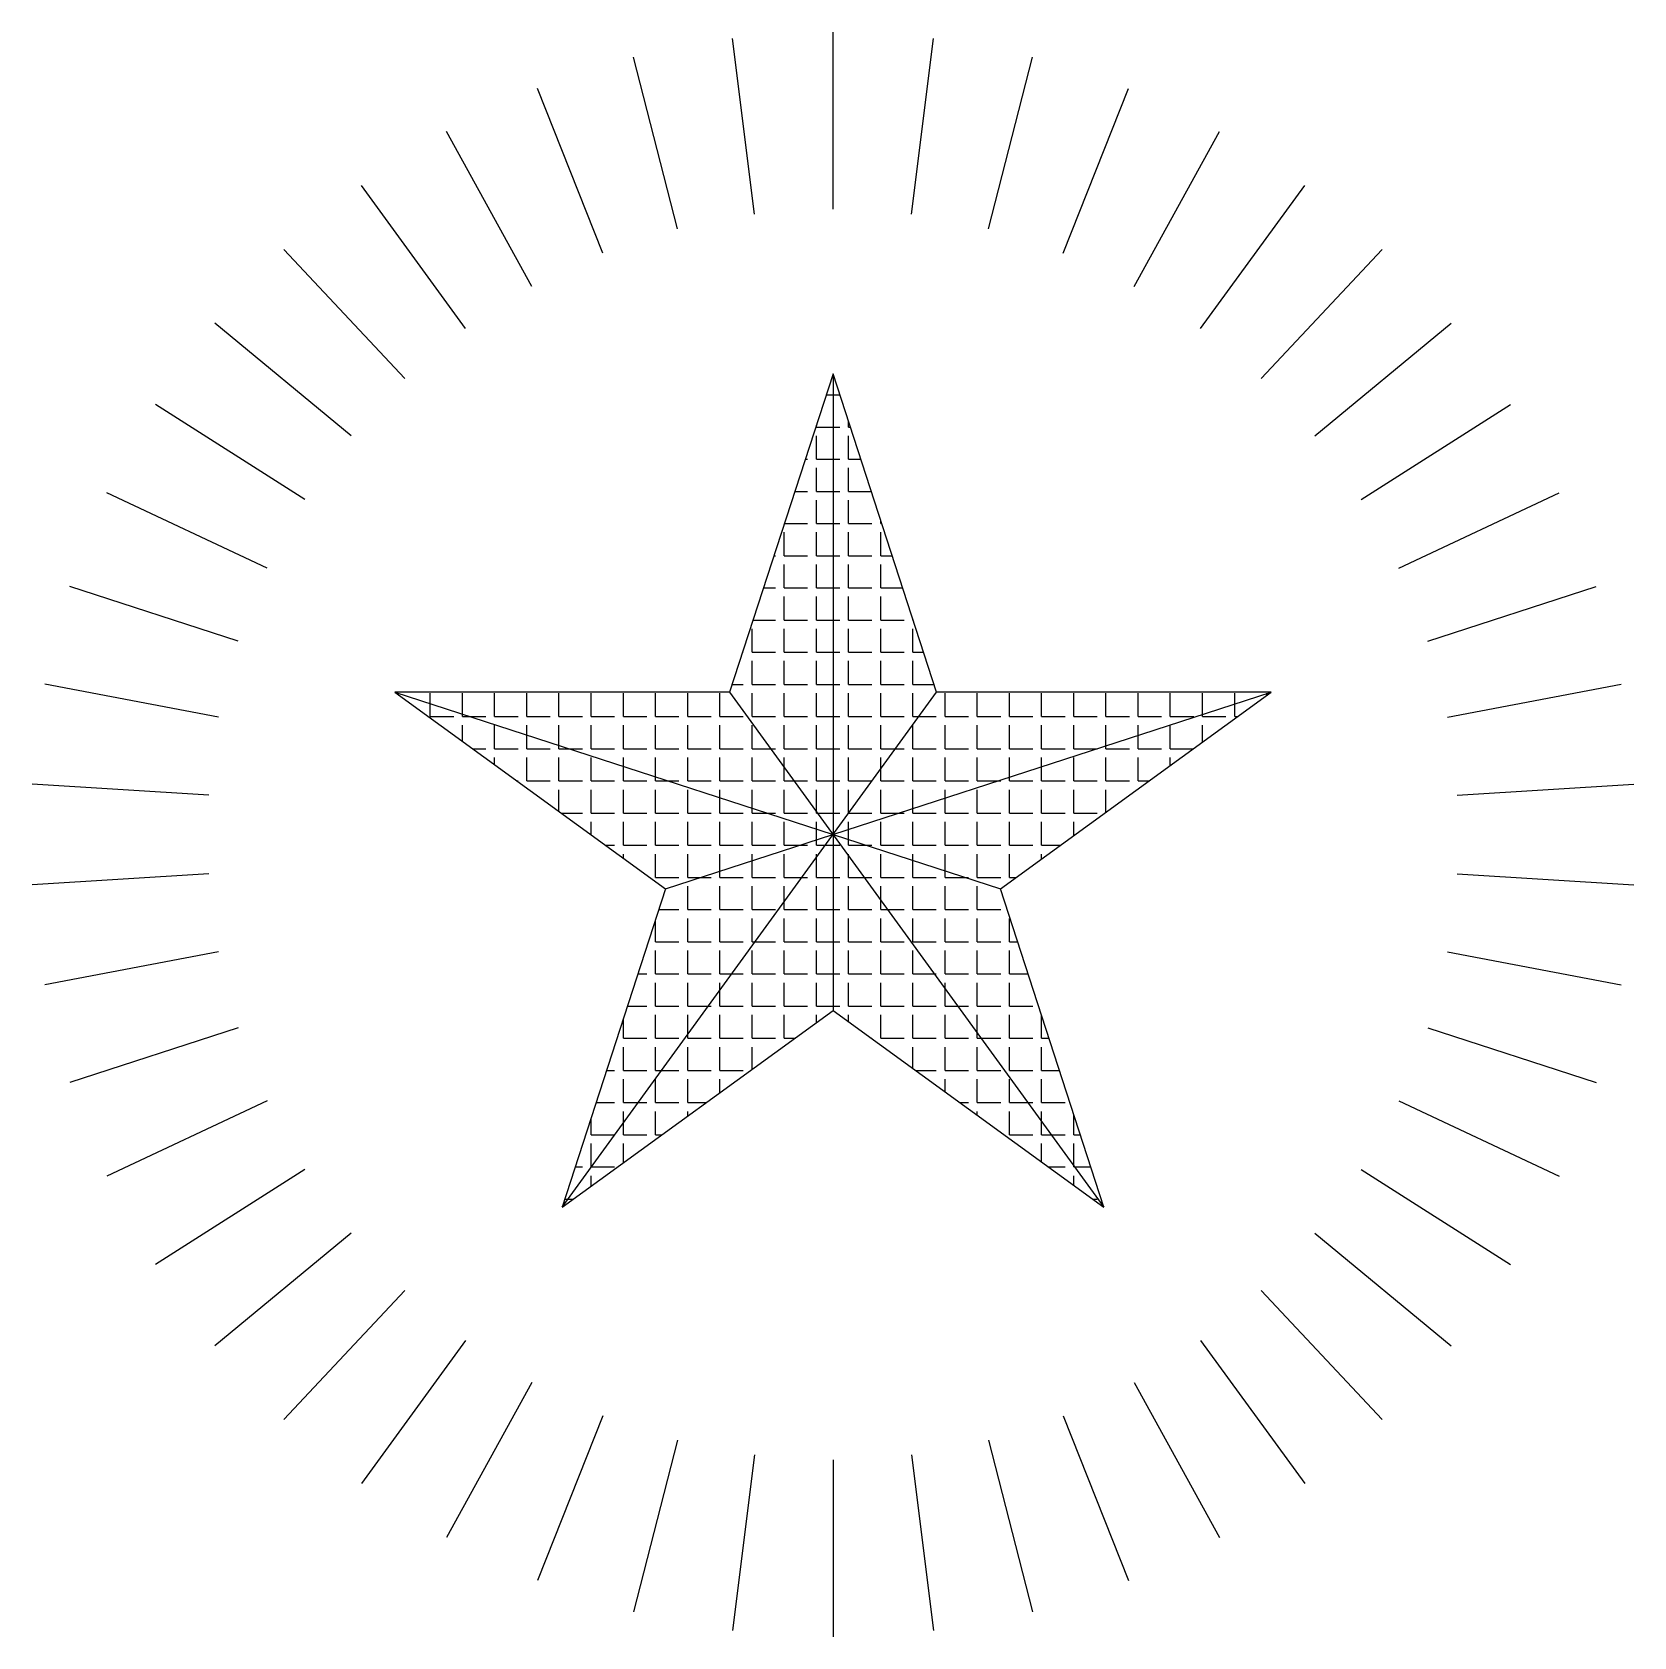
# Model space of a CAD drawing. Header units: millimetres. Extents: x 2889 to 3237, y 1379 to 1727.
import ezdxf

# ---------------------------------------------------------------- set-up
doc = ezdxf.new("R2010")
doc.units = ezdxf.units.MM
pattern_1 = [(0, (0, 0), (0, 6.985), [5.08, -1.905]), (90, (0, 0), (-6.985, 4e-16), [5.08, -1.905])]

# ---------------------------------------------------------------- blocks, each defined once
blk = doc.blocks.new('*U2')
blk.add_line((0, -19.22), (0, 19.22))
blk = doc.blocks.new('*U3')
at = {"color": 0, "linetype": 'ByBlock', "lineweight": -2, "transparency": 16777216}
for p, rotation in [((3043.61, 1706.77), 7.19999999999998), ((3082.46, 1706.77), 352.8000000000001), ((3024.49, 1703.13), 14.39999999999999), ((3101.58, 1703.13), 345.6000000000001), ((3005.98, 1697.11), 21.60000000000001), ((3120.1, 1697.11), 338.4000000000001), ((2988.37, 1688.83), 28.79999999999998), ((3137.71, 1688.83), 331.2), ((2971.94, 1678.4), 35.99999999999999), ((3154.14, 1678.4), 324.0000000000001), ((2956.94, 1665.99), 43.20000000000002), ((3169.14, 1665.99), 316.8000000000001), ((2943.62, 1651.8), 50.40000000000002), ((3182.46, 1651.8), 309.6), ((2932.18, 1636.05), 57.60000000000001), ((3193.9, 1636.05), 302.4000000000001), ((2922.8, 1619), 64.80000000000001), ((3203.28, 1619), 295.2000000000001), ((2915.63, 1600.9), 72), ((3210.44, 1600.9), 288.0000000000001), ((2910.79, 1582.05), 79.20000000000002), ((3215.29, 1582.05), 280.8), ((2908.35, 1562.74), 86.40000000000002), ((3217.72, 1562.74), 273.6), ((2908.35, 1543.27), 93.60000000000002), ((3217.72, 1543.27), 266.4), ((2910.79, 1523.96), 100.8), ((3215.29, 1523.96), 259.2), ((2915.63, 1505.11), 108), ((3210.44, 1505.11), 252.0000000000001), ((2922.8, 1487.01), 115.2), ((3203.28, 1487.01), 244.8), ((2932.18, 1469.96), 122.4), ((3193.9, 1469.96), 237.6000000000001), ((2943.62, 1454.21), 129.6), ((3182.46, 1454.21), 230.4), ((2956.94, 1440.02), 136.8), ((3169.14, 1440.02), 223.2000000000001), ((2971.94, 1427.62), 144), ((3154.14, 1427.62), 216), ((2988.37, 1417.19), 151.2000000000001), ((3137.71, 1417.19), 208.8), ((3005.98, 1408.9), 158.4), ((3120.1, 1408.9), 201.6), ((3024.49, 1402.88), 165.6000000000001), ((3043.61, 1399.24), 172.8000000000001), ((3082.46, 1399.24), 187.2), ((3101.58, 1402.88), 194.4), ((3063.04, 1398.01), 180)]:
    blk.add_blockref('*U2', p, dxfattribs=dict(at, rotation=rotation))
blk.add_blockref('*U2', (3063.04, 1708), dxfattribs=at)

msp = doc.modelspace()

# ---------------------------------------------------------------- hatches: boundary and pattern name
h = msp.add_hatch()
h.set_pattern_fill('ANGLE', color=256)
h.set_pattern_definition(pattern_1)
h.paths.add_polyline_path([(3063.04, 1653.01), (3040.59, 1583.91), (3063.04, 1553.01)])
h.paths.add_polyline_path([(2967.93, 1583.91), (3026.71, 1541.2), (3063.04, 1553.01)])
h.paths.add_polyline_path([(3063.04, 1553.01), (3004.26, 1472.1), (3063.04, 1514.81)])
h.paths.add_polyline_path([(3099.37, 1541.2), (3063.04, 1553.01), (3121.82, 1472.1)])
h.paths.add_polyline_path([(3158.15, 1583.91), (3085.49, 1583.91), (3063.04, 1553.01)])
h = msp.add_hatch()
h.set_pattern_fill('ANGLE', color=256)
h.set_pattern_definition(pattern_1)
h.paths.add_polyline_path([(3063.04, 1653.01), (3063.04, 1553.01), (3085.49, 1583.91)])
h.paths.add_polyline_path([(3040.59, 1583.91), (2967.93, 1583.91), (3063.04, 1553.01)])
h.paths.add_polyline_path([(3063.04, 1553.01), (3026.71, 1541.2), (3004.26, 1472.1)])
h.paths.add_polyline_path([(3063.04, 1553.01), (3063.04, 1514.81), (3121.82, 1472.1)])
h.paths.add_polyline_path([(3158.15, 1583.91), (3063.04, 1553.01), (3099.37, 1541.2)])

# ---------------------------------------------------------------- linework, layer by layer
for p, q in [((3063.04, 1653.01), (3040.59, 1583.91)), ((3063.04, 1653.01), (3063.04, 1514.81)), ((3085.49, 1583.91), (3063.04, 1653.01)), ((2967.93, 1583.91), (3026.71, 1541.2)), ((2967.93, 1583.91), (3099.37, 1541.2)), ((3040.59, 1583.91), (2967.93, 1583.91)), ((3004.26, 1472.1), (3085.49, 1583.91)), ((3026.71, 1541.2), (3158.15, 1583.91)), ((3040.59, 1583.91), (3121.82, 1472.1)), ((3158.15, 1583.91), (3085.49, 1583.91)), ((3099.37, 1541.2), (3158.15, 1583.91)), ((3026.71, 1541.2), (3004.26, 1472.1)), ((3121.82, 1472.1), (3099.37, 1541.2)), ((3004.26, 1472.1), (3063.04, 1514.81)), ((3063.04, 1514.81), (3121.82, 1472.1))]:
    msp.add_line(p, q)

# ---------------------------------------------------------------- block references
msp.add_blockref('*U3', (0, 0))

doc.saveas('drawing.dxf')
